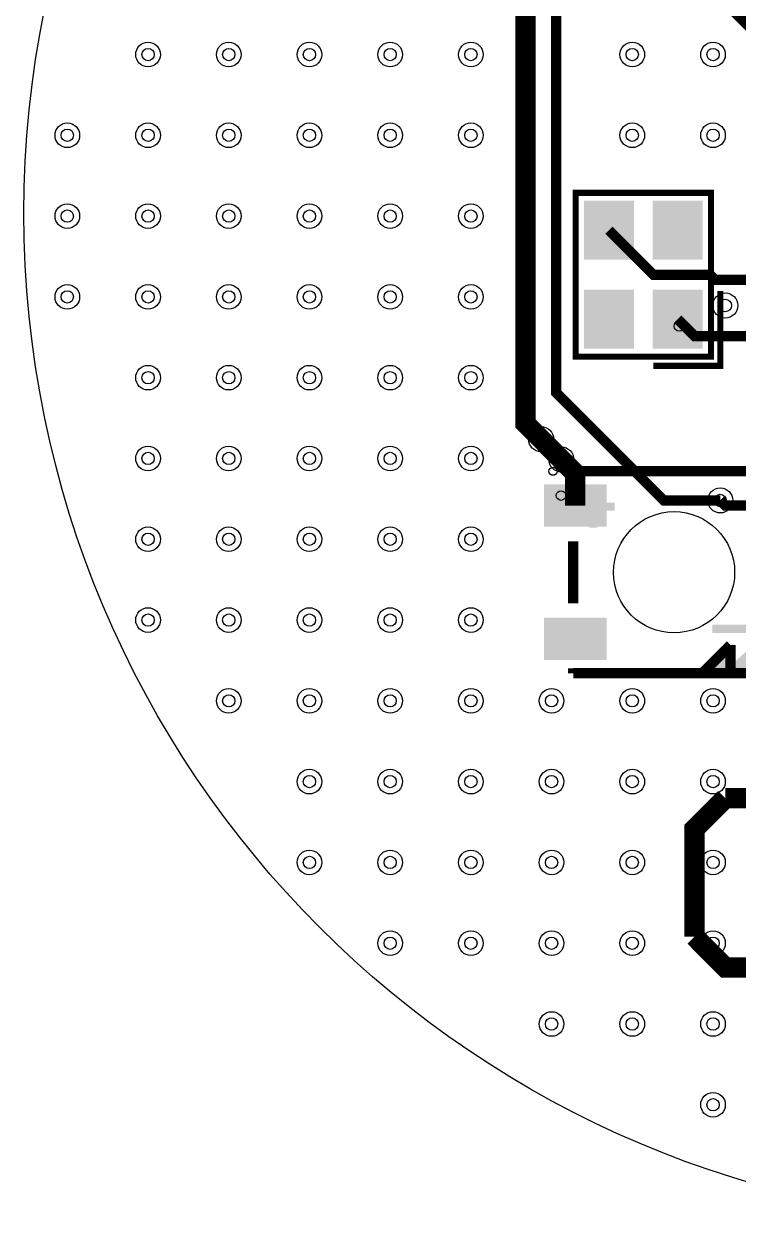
# Model space of a CAD drawing. Header units: millimetres. Extents: x -25 to 25, y -25 to 25.8.
# Drawn here: x -25 to -7.31, y -25 to 4.68 of the extents above; entities that cross this region are included whole.
import ezdxf

# ---------------------------------------------------------------- set-up
doc = ezdxf.new("R2010")
doc.units = ezdxf.units.MM
for name, color, linetype, true_color in [('BoardOutLine', 7, 'Continuous', 0xff00ff), ('BottomLayer', 7, 'Continuous', 0x0000ff), ('BottomSilkLayer', 7, 'Continuous', 0x66cc33), ('Document', 7, 'Continuous', 0xffffff), ('Hole', 7, 'Continuous', 0x222222), ('Multi-Layer', 7, 'Continuous', 0xc0c0c0), ('PWR', 7, 'Continuous', 0x008000), ('TopLayer', 7, 'Continuous', 0xff0000), ('TopPasteMaskLayer', 7, 'Continuous', 0x808080), ('TopSilkLayer', 7, 'Continuous', 0xffcc00), ('TopSolderMaskLayer', 7, 'Continuous', 0x800080)]:
    doc.layers.add(name, color=color, linetype=linetype, true_color=true_color)

msp = doc.modelspace()

# ---------------------------------------------------------------- hatches: boundary and pattern name
at = {"layer": 'Document'}
for points in [[(-10.990017780035487, -7.790017780035555), (-10.990017780035487, -6.740005080010292), (-10.790017780035555, -6.740005080010292), (-10.790017780035555, -7.790017780035555)], [(-11.4150114300229, -7.165024130048323), (-10.36499872999741, -7.165024130048323), (-10.36499872999741, -7.365024130048255), (-11.4150114300229, -7.365024130048255)], [(-6.890017780035578, -10.390017780035578), (-7.940030480060955, -10.390017780035578), (-7.940030480060955, -10.190017780035646), (-6.890017780035578, -10.190017780035646)], [(-6.390017780035464, -10.190017780035646), (-6.390017780035464, -11.390017780035691), (-7.690017780035532, -11.390017780035691)]]:
    msp.add_hatch(color=256, dxfattribs=at).paths.add_polyline_path(points)
at = {"layer": 'TopLayer'}
for points in [[(-11.102159004317969, -1.1240030480061023), (-9.902159004318037, -1.1240030480061023), (-9.902159004318037, 0.275996951993875), (-11.102159004317969, 0.275996951993875)], [(-8.202133604267146, -1.1240030480061023), (-9.402133604267192, -1.1240030480061023), (-9.402133604267192, 0.275996951993875), (-8.202133604267146, 0.275996951993875)], [(-11.102159004317969, -1.9240030480060568), (-9.902159004318037, -1.9240030480060568), (-9.902159004318037, -3.3240030480061478), (-11.102159004317969, -3.3240030480061478)], [(-8.202133604267146, -1.9240030480060568), (-9.402133604267192, -1.9240030480060568), (-9.402133604267192, -3.3240030480061478), (-8.202133604267146, -3.3240030480061478)], [(-10.589509779019522, -7.739065278130511), (-12.090652781305494, -7.739065278130511), (-12.090652781305494, -6.74084328168658), (-10.589509779019522, -6.74084328168658)], [(-10.589509779019522, -11.039090678181424), (-12.090652781305494, -11.039090678181424), (-12.090652781305494, -10.040868681737493), (-10.589509779019522, -10.040868681737493)]]:
    msp.add_hatch(color=256, dxfattribs=at).paths.add_polyline_path(points)
at = {"layer": 'TopPasteMaskLayer'}
for points in [[(-11.102159004317969, -1.1240030480061023), (-9.902159004318037, -1.1240030480061023), (-9.902159004318037, 0.275996951993875), (-11.102159004317969, 0.275996951993875)], [(-8.202133604267146, -1.1240030480061023), (-9.402133604267192, -1.1240030480061023), (-9.402133604267192, 0.275996951993875), (-8.202133604267146, 0.275996951993875)], [(-11.102159004317969, -1.9240030480060568), (-9.902159004318037, -1.9240030480060568), (-9.902159004318037, -3.3240030480061478), (-11.102159004317969, -3.3240030480061478)], [(-8.202133604267146, -1.9240030480060568), (-9.402133604267192, -1.9240030480060568), (-9.402133604267192, -3.3240030480061478), (-8.202133604267146, -3.3240030480061478)], [(-10.589509779019522, -7.739065278130511), (-12.090652781305494, -7.739065278130511), (-12.090652781305494, -6.74084328168658), (-10.589509779019522, -6.74084328168658)], [(-10.589509779019522, -11.039090678181424), (-12.090652781305494, -11.039090678181424), (-12.090652781305494, -10.040868681737493), (-10.589509779019522, -10.040868681737493)]]:
    msp.add_hatch(color=256, dxfattribs=at).paths.add_polyline_path(points)
at = {"layer": 'TopSilkLayer'}
msp.add_hatch(color=256, dxfattribs=at).paths.add_polyline_path([(-7.490017780035487, -10.690017780035646), (-7.490017780035487, -11.2900431800864), (-7.5900177800355095, -11.390043180086423), (-8.190043180086377, -11.390043180086423)])
at = {"layer": 'TopSolderMaskLayer'}
for points in [[(-11.123930476432292, -1.153639666419167), (-9.8803875322036, -1.153639666419167), (-9.8803875322036, 0.3056271187812172), (-11.123930476432292, 0.3056271187812172)], [(-8.180362132152823, -1.153639666419167), (-9.42390507638163, -1.153639666419167), (-9.42390507638163, 0.3056271187812172), (-8.180362132152823, 0.3056271187812172)], [(-11.123930476432292, -1.8943664295931057), (-9.8803875322036, -1.8943664295931057), (-9.8803875322036, -3.3536332147933763), (-11.123930476432292, -3.3536332147933763)], [(-8.180362132152823, -1.8943664295931057), (-9.42390507638163, -1.8943664295931057), (-9.42390507638163, -3.3536332147933763), (-8.180362132152823, -3.3536332147933763)], [(-10.564089513125282, -7.764416296574495), (-12.116071326766246, -7.764416296574495), (-12.116071326766246, -6.715484521291614), (-10.564089513125282, -6.715484521291614)], [(-10.564089513125282, -11.064444277275697), (-12.116071326766246, -11.064444277275697), (-12.116071326766246, -10.015512501992816), (-10.564089513125282, -10.015512501992816)]]:
    msp.add_hatch(color=256, dxfattribs=at).paths.add_polyline_path(points)

# ---------------------------------------------------------------- linework, layer by layer
at = {"layer": 'BoardOutLine'}
msp.add_circle((0, 0), 25.000000000000004, dxfattribs=at)
at = {"layer": 'BottomLayer', "const_width": 0.25400050800101603}
for points in [[(-13.84810769621538, 17.637769875539675), (-13.84810769621538, 16.261112522225062), (-9.017018034036028, 11.43002286004571), (-9.017018034036028, 6.604013208026345), (-1.651003302006643, -0.7620015240030398), (1.9050038100076563, -0.7620015240030398), (2.1590043180086695, -1.016002032004053), (3.429006858013736, -1.016002032004053)], [(-11.55702311404616, 6.096012192024318), (-11.811023622047173, 5.842011684023305), (-11.811023622047173, -4.445008890017789), (-9.144018288036591, -7.112014224028485), (-7.747015494030961, -7.112014224028485)]]:
    msp.add_lwpolyline(points, dxfattribs=at)
at = {"layer": 'BottomSilkLayer', "const_width": 0.5}
for points in [[(-8.382016764033551, -17.910337820675636), (-8.382016764033551, -15.24333248666494), (-7.6200152400305114, -14.4813309626619)], [(8.63601727203445, -15.24333248666494), (7.874015748031525, -14.4813309626619), (-7.6200152400305114, -14.4813309626619)], [(-8.382016764033551, -17.910337820675636), (-7.6200152400305114, -18.672339344678676), (7.874015748031525, -18.672339344678676), (8.63601727203445, -17.910337820675636)]]:
    msp.add_lwpolyline(points, dxfattribs=at)
at = {"layer": 'BottomSilkLayer'}
msp.add_circle((0, 0), 25.000000000000004, dxfattribs=at)
at = {"layer": 'Document'}
for centre, radius in [((-8.76276352552702, -2.794005588011146), 0.12700025400050802), ((-11.689865379730804, -6.990093980188021), 0.11988823977647957)]:
    msp.add_circle(centre, radius, dxfattribs=at)
at = {"layer": 'Hole'}
for centre, radius in [((-21.925323850647715, 3.92710185420367), 0.15250190500381003), ((-19.925323850647715, 3.92710185420367), 0.15250190500381003), ((-17.925323850647715, 3.92710185420367), 0.15250190500381003), ((-15.925323850647601, 3.92710185420367), 0.15250190500381003), ((-13.925323850647715, 3.92710185420367), 0.15250190500381003), ((-9.925323850647715, 3.92710185420367), 0.15250190500381003), ((-7.925323850647715, 3.92710185420367), 0.15250190500381003), ((-23.925323850647715, 1.92710185420367), 0.15250190500381003), ((-21.925323850647715, 1.92710185420367), 0.15250190500381003), ((-19.925323850647715, 1.92710185420367), 0.15250190500381003), ((-17.925323850647715, 1.92710185420367), 0.15250190500381003), ((-15.925323850647601, 1.92710185420367), 0.15250190500381003), ((-13.925323850647715, 1.92710185420367), 0.15250190500381003), ((-9.925323850647715, 1.92710185420367), 0.15250190500381003), ((-7.925323850647715, 1.92710185420367), 0.15250190500381003), ((-23.925323850647715, -0.07289814579621634), 0.15250190500381003), ((-21.925323850647715, -0.07289814579621634), 0.15250190500381003), ((-19.925323850647715, -0.07289814579621634), 0.15250190500381003), ((-17.925323850647715, -0.07289814579621634), 0.15250190500381003), ((-15.925323850647601, -0.07289814579621634), 0.15250190500381003), ((-13.925323850647715, -0.07289814579621634), 0.15250190500381003), ((-23.925323850647715, -2.07289814579633), 0.15250190500381003), ((-21.925323850647715, -2.07289814579633), 0.15250190500381003), ((-19.925323850647715, -2.07289814579633), 0.15250190500381003), ((-17.925323850647715, -2.07289814579633), 0.15250190500381003), ((-15.925323850647601, -2.07289814579633), 0.15250190500381003), ((-13.925323850647715, -2.07289814579633), 0.15250190500381003), ((-7.6200152400305114, -2.2860045720091193), 0.15499110998222), ((-21.925323850647715, -4.07289814579633), 0.15250190500381003), ((-19.925323850647715, -4.07289814579633), 0.15250190500381003), ((-17.925323850647715, -4.07289814579633), 0.15250190500381003), ((-15.925323850647601, -4.07289814579633), 0.15250190500381003), ((-13.925323850647715, -4.07289814579633), 0.15250190500381003), ((-12.185420370840802, -5.594615189230353), 0.15499110998222), ((-21.925323850647715, -6.07289814579633), 0.15250190500381003), ((-19.925323850647715, -6.07289814579633), 0.15250190500381003), ((-17.925323850647715, -6.07289814579633), 0.15250190500381003), ((-15.925323850647601, -6.07289814579633), 0.15250190500381003), ((-13.925323850647715, -6.07289814579633), 0.15250190500381003), ((-11.684023368046724, -6.096012192024432), 0.15499110998222), ((-7.747015494030961, -7.112014224028485), 0.15499110998222), ((-21.925323850647715, -8.07289814579633), 0.15250190500381003), ((-19.925323850647715, -8.07289814579633), 0.15250190500381003), ((-17.925323850647715, -8.07289814579633), 0.15250190500381003), ((-15.925323850647601, -8.07289814579633), 0.15250190500381003), ((-13.925323850647715, -8.07289814579633), 0.15250190500381003), ((-21.925323850647715, -10.07289814579633), 0.15250190500381003), ((-19.925323850647715, -10.07289814579633), 0.15250190500381003), ((-17.925323850647715, -10.07289814579633), 0.15250190500381003), ((-15.925323850647601, -10.07289814579633), 0.15250190500381003), ((-13.925323850647715, -10.07289814579633), 0.15250190500381003), ((-19.925323850647715, -12.07289814579633), 0.15250190500381003), ((-17.925323850647715, -12.07289814579633), 0.15250190500381003), ((-15.925323850647601, -12.07289814579633), 0.15250190500381003), ((-13.925323850647715, -12.07289814579633), 0.15250190500381003), ((-11.925323850647601, -12.07289814579633), 0.15250190500381003), ((-9.925323850647715, -12.07289814579633), 0.15250190500381003), ((-7.925323850647715, -12.07289814579633), 0.15250190500381003), ((-17.925323850647715, -14.07289814579633), 0.15250190500381003), ((-15.925323850647601, -14.07289814579633), 0.15250190500381003), ((-13.925323850647715, -14.07289814579633), 0.15250190500381003), ((-11.925323850647601, -14.07289814579633), 0.15250190500381003), ((-9.925323850647715, -14.07289814579633), 0.15250190500381003), ((-7.925323850647715, -14.07289814579633), 0.15250190500381003), ((-17.925323850647715, -16.07289814579633), 0.15250190500381003), ((-15.925323850647601, -16.07289814579633), 0.15250190500381003), ((-13.925323850647715, -16.07289814579633), 0.15250190500381003), ((-11.925323850647601, -16.07289814579633), 0.15250190500381003), ((-9.925323850647715, -16.07289814579633), 0.15250190500381003), ((-7.925323850647715, -16.07289814579633), 0.15250190500381003), ((-15.925323850647601, -18.072898145796216), 0.15250190500381003), ((-13.925323850647715, -18.072898145796216), 0.15250190500381003), ((-11.925323850647601, -18.072898145796216), 0.15250190500381003), ((-9.925323850647715, -18.072898145796216), 0.15250190500381003), ((-7.925323850647715, -18.072898145796216), 0.15250190500381003), ((-11.925323850647601, -20.07289814579633), 0.15250190500381003), ((-9.925323850647715, -20.07289814579633), 0.15250190500381003), ((-7.925323850647715, -20.07289814579633), 0.15250190500381003), ((-7.925323850647715, -22.07289814579633), 0.15250190500381003)]:
    msp.add_circle(centre, radius, dxfattribs=at)
at = {"layer": 'Multi-Layer'}
for centre, radius in [((-21.925323850647715, 3.92710185420367), 0.30500381000762006), ((-19.925323850647715, 3.92710185420367), 0.30500381000762006), ((-17.925323850647715, 3.92710185420367), 0.30500381000762006), ((-15.925323850647601, 3.92710185420367), 0.30500381000762006), ((-13.925323850647715, 3.92710185420367), 0.30500381000762006), ((-9.925323850647715, 3.92710185420367), 0.30500381000762006), ((-7.925323850647715, 3.92710185420367), 0.30500381000762006), ((-23.925323850647715, 1.92710185420367), 0.30500381000762006), ((-21.925323850647715, 1.92710185420367), 0.30500381000762006), ((-19.925323850647715, 1.92710185420367), 0.30500381000762006), ((-17.925323850647715, 1.92710185420367), 0.30500381000762006), ((-15.925323850647601, 1.92710185420367), 0.30500381000762006), ((-13.925323850647715, 1.92710185420367), 0.30500381000762006), ((-9.925323850647715, 1.92710185420367), 0.30500381000762006), ((-7.925323850647715, 1.92710185420367), 0.30500381000762006), ((-23.925323850647715, -0.07289814579621634), 0.30500381000762006), ((-21.925323850647715, -0.07289814579621634), 0.30500381000762006), ((-19.925323850647715, -0.07289814579621634), 0.30500381000762006), ((-17.925323850647715, -0.07289814579621634), 0.30500381000762006), ((-15.925323850647601, -0.07289814579621634), 0.30500381000762006), ((-13.925323850647715, -0.07289814579621634), 0.30500381000762006), ((-23.925323850647715, -2.07289814579633), 0.30500381000762006), ((-21.925323850647715, -2.07289814579633), 0.30500381000762006), ((-19.925323850647715, -2.07289814579633), 0.30500381000762006), ((-17.925323850647715, -2.07289814579633), 0.30500381000762006), ((-15.925323850647601, -2.07289814579633), 0.30500381000762006), ((-13.925323850647715, -2.07289814579633), 0.30500381000762006), ((-7.6200152400305114, -2.2860045720091193), 0.31000762001524007), ((-21.925323850647715, -4.07289814579633), 0.30500381000762006), ((-19.925323850647715, -4.07289814579633), 0.30500381000762006), ((-17.925323850647715, -4.07289814579633), 0.30500381000762006), ((-15.925323850647601, -4.07289814579633), 0.30500381000762006), ((-13.925323850647715, -4.07289814579633), 0.30500381000762006), ((-12.185420370840802, -5.594615189230353), 0.31000762001524007), ((-21.925323850647715, -6.07289814579633), 0.30500381000762006), ((-19.925323850647715, -6.07289814579633), 0.30500381000762006), ((-17.925323850647715, -6.07289814579633), 0.30500381000762006), ((-15.925323850647601, -6.07289814579633), 0.30500381000762006), ((-13.925323850647715, -6.07289814579633), 0.30500381000762006), ((-11.684023368046724, -6.096012192024432), 0.31000762001524007), ((-7.747015494030961, -7.112014224028485), 0.31000762001524007), ((-21.925323850647715, -8.07289814579633), 0.30500381000762006), ((-19.925323850647715, -8.07289814579633), 0.30500381000762006), ((-17.925323850647715, -8.07289814579633), 0.30500381000762006), ((-15.925323850647601, -8.07289814579633), 0.30500381000762006), ((-13.925323850647715, -8.07289814579633), 0.30500381000762006), ((-21.925323850647715, -10.07289814579633), 0.30500381000762006), ((-19.925323850647715, -10.07289814579633), 0.30500381000762006), ((-17.925323850647715, -10.07289814579633), 0.30500381000762006), ((-15.925323850647601, -10.07289814579633), 0.30500381000762006), ((-13.925323850647715, -10.07289814579633), 0.30500381000762006), ((-19.925323850647715, -12.07289814579633), 0.30500381000762006), ((-17.925323850647715, -12.07289814579633), 0.30500381000762006), ((-15.925323850647601, -12.07289814579633), 0.30500381000762006), ((-13.925323850647715, -12.07289814579633), 0.30500381000762006), ((-11.925323850647601, -12.07289814579633), 0.30500381000762006), ((-9.925323850647715, -12.07289814579633), 0.30500381000762006), ((-7.925323850647715, -12.07289814579633), 0.30500381000762006), ((-17.925323850647715, -14.07289814579633), 0.30500381000762006), ((-15.925323850647601, -14.07289814579633), 0.30500381000762006), ((-13.925323850647715, -14.07289814579633), 0.30500381000762006), ((-11.925323850647601, -14.07289814579633), 0.30500381000762006), ((-9.925323850647715, -14.07289814579633), 0.30500381000762006), ((-7.925323850647715, -14.07289814579633), 0.30500381000762006), ((-17.925323850647715, -16.07289814579633), 0.30500381000762006), ((-15.925323850647601, -16.07289814579633), 0.30500381000762006), ((-13.925323850647715, -16.07289814579633), 0.30500381000762006), ((-11.925323850647601, -16.07289814579633), 0.30500381000762006), ((-9.925323850647715, -16.07289814579633), 0.30500381000762006), ((-7.925323850647715, -16.07289814579633), 0.30500381000762006), ((-15.925323850647601, -18.072898145796216), 0.30500381000762006), ((-13.925323850647715, -18.072898145796216), 0.30500381000762006), ((-11.925323850647601, -18.072898145796216), 0.30500381000762006), ((-9.925323850647715, -18.072898145796216), 0.30500381000762006), ((-7.925323850647715, -18.072898145796216), 0.30500381000762006), ((-11.925323850647601, -20.07289814579633), 0.30500381000762006), ((-9.925323850647715, -20.07289814579633), 0.30500381000762006), ((-7.925323850647715, -20.07289814579633), 0.30500381000762006), ((-7.925323850647715, -22.07289814579633), 0.30500381000762006)]:
    msp.add_circle(centre, radius, dxfattribs=at)
at = {"layer": 'PWR', "const_width": 0.5}
for points in [[(-10.101295402590722, 9.398018796037604), (-11.303022606045147, 9.398018796037604), (-12.573025146050327, 8.128016256032538), (-12.573025146050327, -5.207010414020829), (-12.185420370840802, -5.594615189230353)], [(-12.185420370840802, -5.594615189230353), (-11.684023368046724, -6.096012192024432)]]:
    msp.add_lwpolyline(points, dxfattribs=at)
at = {"layer": 'TopLayer'}
for points, const_width in [([(-5.804927609855213, -1.016002032004053), (-6.439928879857689, -1.651003302006643), (-7.874015748031525, -1.651003302006643), (-8.001016002031974, -1.5240030480060796), (-9.402082804165616, -1.5240030480060796), (-10.50215900431806, -0.423926847853636)], 0.25400050800101603), ([(-8.80213360426717, -2.624079248158523), (-8.378206756413533, -3.048006096012273), (-6.5669291338582525, -3.048006096012273), (-5.804927609855213, -2.2860045720091193)], 0.25400050800101603), ([(-12.185420370840802, -5.594615189230353), (-11.684023368046724, -6.096012192024432)], 0.5), ([(-11.684023368046724, -6.096012192024432), (-11.340106680213353, -6.439928879857689), (-11.340106680213353, -7.240030480060909)], 0.5), ([(-7.747015494030961, -7.112014224028485), (-7.618999237998537, -7.240030480060909), (-6.440182880365796, -7.240030480060909)], 0.25400050800101603)]:
    msp.add_lwpolyline(points, dxfattribs=dict(at, const_width=const_width))
at = {"layer": 'TopSilkLayer', "const_width": 0.15240030480060962}
msp.add_lwpolyline([(-7.973533147066291, -3.5526035052071165), (-11.330759461518824, -3.5526035052071165), (-11.330759461518824, 0.5045974091948437), (-7.973533147066291, 0.5045974091948437), (-7.973533147066291, -3.5526035052071165)], close=True, dxfattribs=at)
at = {"layer": 'TopSilkLayer'}
for points, const_width in [([(-9.402133604267192, -3.781203962407858), (-7.744932689865323, -3.781203962407858), (-7.744932689865323, -1.9240030480060568)], 0.15240030480060962), ([(-11.390068580137154, -6.389966979934002), (-6.390068580137154, -6.389966979934002)], 0.25400050800101603), ([(-11.390068580137154, -6.509702819405675), (-11.390068580137154, -6.389966979934002)], 0.25400050800101603), ([(-11.390068580137154, -9.659588519176964), (-11.390068580137154, -8.120345440690812)], 0.25400050800101603), ([(-7.490017780035487, -10.690017780035646), (-7.490017780035487, -11.390043180086423), (-7.490017780035487, -11.390043180086423), (-8.190043180086377, -11.390043180086423), (-7.490017780035487, -10.689763779527539)], 0.25400050800101603), ([(-11.390068580137154, -11.389966979933888), (-11.390068580137154, -11.270231140462329)], 0.25400050800101603), ([(-6.390068580137154, -11.389966979933888), (-11.390068580137154, -11.389966979933888)], 0.25400050800101603)]:
    msp.add_lwpolyline(points, dxfattribs=dict(at, const_width=const_width))
for centre, radius in [((0, 0), 25.000000000000004), ((-11.889763779527584, -6.3901447802895746), 0.10007620015240032), ((-8.889255778511483, -8.890017780035578), 1.5001270002540006)]:
    msp.add_circle(centre, radius, dxfattribs=at)

doc.saveas('drawing.dxf')
